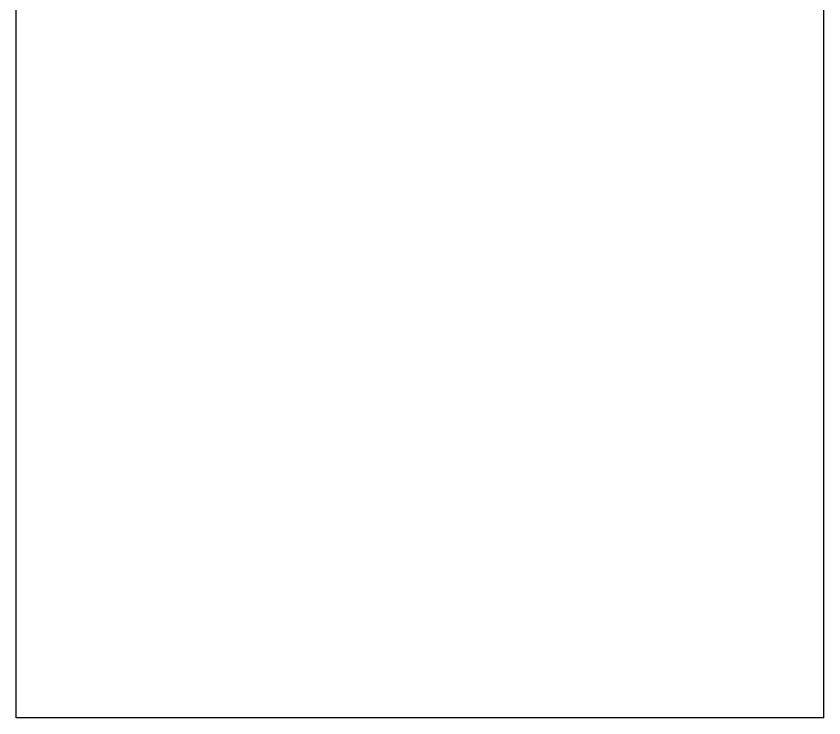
# Model space of a CAD drawing. Extents: x -1899985 to -450366, y 556196 to 2151267.
# Drawn here: x -1110124.4 to -1110045.9, y 576292.6 to 576360.9 of the extents above; entities that cross this region are included whole.
import ezdxf

# ---------------------------------------------------------------- set-up
doc = ezdxf.new("R2010")
doc.units = 0
doc.header["$LTSCALE"] = 1000
doc.header["$MEASUREMENT"] = 0
for name, color, linetype in [('A-LIN-V', 9, 'Continuous'), ('S-SB', 21, 'Continuous'), ('取电臂', 7, 'Continuous')]:
    doc.layers.add(name, color=color, linetype=linetype)

# ---------------------------------------------------------------- blocks, each defined once
blk = doc.blocks.new('n44')
at = {"layer": '取电臂', "color": 3, "linetype": 'Continuous'}
for p, q in [((1559786.548, -80015.48), (1559786.548, -79836.337)), ((1559786.548, -80015.48), (1559786.548, -79836.337)), ((1559865.12, -80015.48), (1559865.12, -79836.337)), ((1559865.12, -80015.48), (1559865.12, -79836.337)), ((1559786.548, -80015.48), (1559792.834, -80015.48)), ((1559786.548, -80015.48), (1559792.834, -80015.48)), ((1559792.834, -80015.48), (1559858.834, -80015.48)), ((1559792.834, -80015.48), (1559858.834, -80015.48)), ((1559858.834, -80015.48), (1559865.12, -80015.48)), ((1559858.834, -80015.48), (1559865.12, -80015.48))]:
    blk.add_line(p, q, dxfattribs=at)
blk = doc.blocks.new('G$C20E3758E')
at = {"layer": 'S-SB', "xscale": -0.6363000000750548, "yscale": 0.6363000000750548, "zscale": 0.6363000000750548}
blk.add_blockref('n44', (994249.583, 52810.36), dxfattribs=at)

msp = doc.modelspace()

# ---------------------------------------------------------------- block references
at = {"layer": 'A-LIN-V', "xscale": 1.571585729816195, "yscale": 1.571585729816195, "zscale": 1.571585729816195}
msp.add_blockref('G$C20E3758E', (-1112807.763, 573312.067), dxfattribs=at)

doc.saveas('drawing.dxf')
